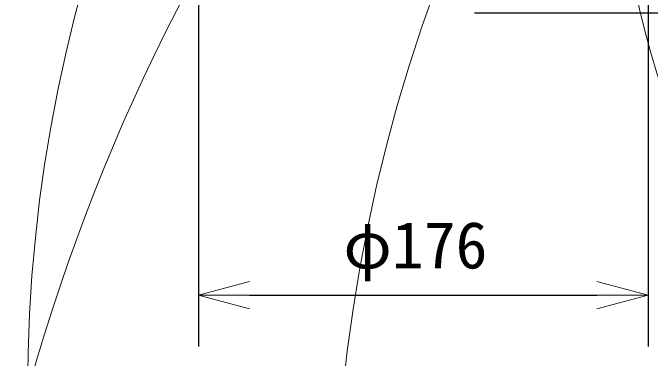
# Model space of a CAD drawing. Units: millimetres, scale not verified. Extents: x -11546 to 11816, y -1356 to 23431.
# Drawn here: x -43.58 to -18.63, y 12.98 to 26.51 of the extents above; entities that cross this region are included whole.
import ezdxf
from ezdxf.enums import TextEntityAlignment as Align

# ---------------------------------------------------------------- set-up
doc = ezdxf.new("R2010")
doc.units = ezdxf.units.MM
doc.header["$LTSCALE"] = 0.125
doc.layers.add('0-0_0', color=7, linetype='Continuous', lineweight=18)
doc.layers.add('0-4_GAIKEI', color=1, linetype='Continuous', lineweight=18)
doc.layers.add('0-5_SUNPO', color=7, linetype='Continuous')
doc.styles.add('ＭＳ ゴシック', font='')
doc.styles.get('ＭＳ ゴシック').set_extended_font_data('MS Gothic')

# ---------------------------------------------------------------- blocks, each defined once
blk = doc.blocks.new('_OPEN30')
at = {"layer": '0-0_0'}
blk.add_line((0, 0), (-1, 0), dxfattribs=at)
blk.add_lwpolyline([(-1, 0.26795), (0, 0), (-1, -0.26795)], dxfattribs=at)
blk = doc.blocks.new('D22')
at = {"layer": '0-5_SUNPO'}
for p, q in [((28.1907, -85.3945), (28.1907, -105.053)), ((45.7837, -85.3945), (45.7837, -105.053)), ((30.1907, -103.053), (43.7837, -103.053))]:
    blk.add_line(p, q, dxfattribs=at)
at = {"layer": '0-5_SUNPO', "xscale": 2, "yscale": 2, "rotation": 180}
blk.add_blockref('_OPEN30', (28.1907, -103.053), dxfattribs=at)
at = {"layer": '0-5_SUNPO', "xscale": 2, "yscale": 2}
blk.add_blockref('_OPEN30', (45.7837, -103.053), dxfattribs=at)
at = {"layer": '0-5_SUNPO', "style": 'ＭＳ ゴシック'}
blk.add_text('φ176', height=1.833, dxfattribs=at).set_placement((33.8622, -102.553), align=Align.BOTTOM_LEFT)
blk = doc.blocks.new('D21')
at = {"layer": '0-5_SUNPO'}
blk.add_line((38.9872, -91.9949), (55.7578, -91.9949), dxfattribs=at)

msp = doc.modelspace()

# ---------------------------------------------------------------- linework, layer by layer
at = {"layer": '0-4_GAIKEI'}
for centre, radius in [((16.8091, -76.2677), 146.8143), ((33.862, -62.1385), 132.6849), ((15.8685, 11.6745), 58.8672), ((34.6204, 4.9028), 65.6394), ((16.2946, -20.3164), 90.6691), ((34.2697, -25.9303), 96.283), ((34.3543, -9.9502), 80.3027), ((15.6891, 34.7011), 35.6482), ((27.296, -319.4192), 388.9165), ((28.1338, -202.747), 272.2412)]:
    msp.add_circle(centre, radius, dxfattribs=at)
at = {"layer": '0-4_GAIKEI', "color": 7}
for centre, radius in [((24.0279, -643.0661), 713.1818), ((27.9485, -286.8373), 356.9315)]:
    msp.add_circle(centre, radius, dxfattribs=at)

# ---------------------------------------------------------------- block references
at = {"layer": '0-5_SUNPO'}
for name in ['D21', 'D22']:
    msp.add_blockref(name, (-64.5, 118.5), dxfattribs=at)

doc.saveas('drawing.dxf')
